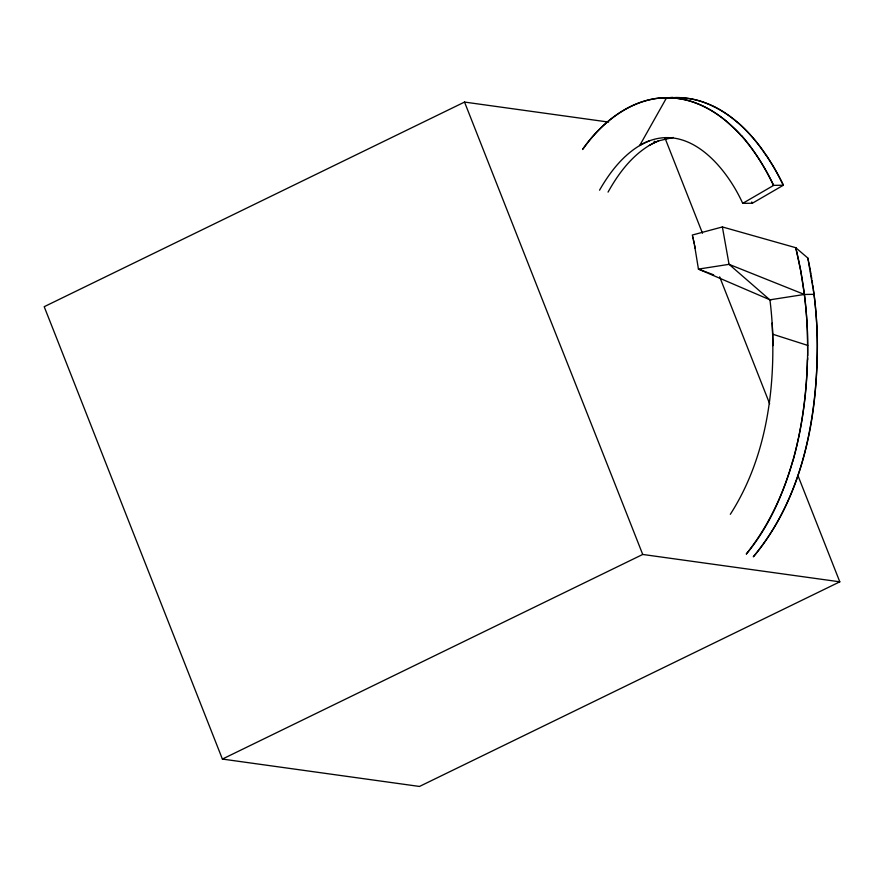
<?xml version="1.0" encoding="UTF-8"?>
<svg xmlns="http://www.w3.org/2000/svg" width="884" height="884" viewBox="0 0 884 884"><rect width="100%" height="100%" fill="white"/><g stroke="black" fill="none" stroke-linecap="round" stroke-linejoin="round"><path stroke-width="1.33" d="M807.7 355.688L807.401 331.279A382.485 334.406 89.3 0 0 804.396 294.615M693.067 238.326L692.305 235.045L722.383 226.945L795.744 247.697L800.749 270.847L804.374 294.46A383.888 335.622 89.3 0 1 807.722 345.412C807.446 418.386 792.86 495.559 746.394 553.914M807.611 359.843L807.667 357.766M792.804 460.741C783.18 494.233 768.848 527.041 746.35 553.97M608.059 192.104C618.203 173.905 631.22 156.38 649.32 145.429A80.742 70.587 89.3 0 1 653.541 143.131L654.491 141.23M672.669 97.66L676.293 97.549A101.936 89.118 89.3 0 1 681.398 97.693L689.332 98.566A105.417 92.168 89.3 0 1 698.283 100.533C738.56 112.412 765.721 149.053 783.357 185.231L752.361 203.232L742.715 203.353C727.311 169.419 691.73 125.152 649.265 140.887A77.284 67.571 89.3 0 0 639.673 145.562L666.635 97.682C680.757 97.649 694.725 101.505 707.145 108.146A131.915 115.329 89.3 0 1 725.797 120.788L735.731 129.804A165.838 144.998 89.3 0 1 741.731 136.18M599.54 190.182C609.529 172.767 622.237 156.07 639.662 145.551M730.328 514.3C766.439 458.078 775.71 388.673 772.13 323.047A340.616 297.798 89.3 0 0 769.942 299.919L729.057 264.338L722.383 226.945M582.91 148.843C602.17 121.727 631.927 97.815 666.635 97.682A102.19 89.339 89.3 0 1 675.973 98.179L683.21 99.34A106.931 93.483 89.3 0 1 691.929 101.649C730.427 114.533 756.549 150.236 773.699 185.353L783.357 185.231A240.68 210.425 89.3 0 0 773.08 166.015L766.483 155.595M582.666 149.518C601.894 121.959 631.684 98.19 666.635 97.682M753.588 556.633C805.379 494.167 819.435 409.038 817.004 329.975A382.264 334.207 89.3 0 0 814.053 294.483M753.256 556.743C802.263 498.642 816.926 419.414 817.391 345.29A383.888 335.622 89.3 0 0 814.031 294.328L807.843 258.051L795.744 247.697A357.224 312.317 89.3 0 1 804.352 294.46M639.861 145.44L639.894 145.418A77.129 67.438 89.3 0 1 649.254 140.876M742.715 203.353L773.699 185.353M608.601 122.08L464.531 102.069L44.2 306.693L222.392 759.069L419.469 786.451L839.8 581.827L797.898 475.459M222.392 759.069L642.723 554.456L839.8 581.827M653.541 143.131A74.51 65.151 89.3 0 1 658.911 140.755L673.365 137.462M694.537 245.166L698.437 269.101L769.931 299.82L804.374 294.46L814.031 294.328L813.424 289.676M665.055 98.533C681.708 95.881 698.957 99.096 713.985 106.577M769.931 299.82L771.135 299.798M772.704 334.207L807.733 345.412M707.311 272.449L698.437 269.101L729.057 264.338L804.374 294.46M708.581 272.924L713.653 274.836M751.743 201.961L752.361 203.232M665.133 138.412L702.493 233.254M719.653 276.825L769.632 403.69M464.531 102.069L642.723 554.456M692.702 236.724L693.255 239.144M693.277 239.255L694.139 243.266M807.843 258.051L808.451 260.902M693.465 240.094L694.316 244.095M808.595 261.62L809.037 263.763M694.36 244.315L695.133 248.227M809.18 264.482L809.888 268.051M810.02 268.769L810.153 269.487M810.44 271.034L811.004 274.139M811.269 275.697L811.788 278.803M812.042 280.361L812.529 283.466M812.761 285.013L813.203 288.118M741.93 135.948A213.862 186.988 89.3 0 1 773.489 185.485M807.401 359.843A362.053 316.549 89.3 0 1 792.992 460.807M772.13 323.047A347.302 303.643 89.3 0 1 772.959 345.633M649.32 145.44A77.284 67.571 89.3 0 1 658.911 140.755M663.995 98.467A111.24 97.251 89.3 0 1 672.658 97.362M714.007 106.5A132.755 116.069 89.3 0 1 737.643 122.544M737.731 122.412A168.722 147.506 89.3 0 1 766.317 155.739"/></g></svg>
